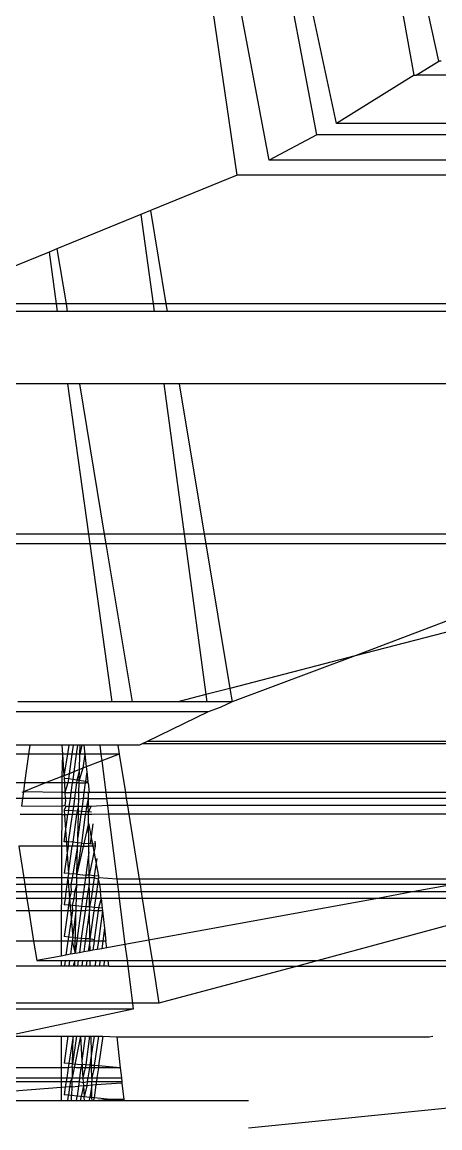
# Model space of a CAD drawing. Extents: x -24961 to 905641, y -154323 to 635957.
# Drawn here: x 437998.39 to 438006.66, y -143408.43 to -143386.54 of the extents above; entities that cross this region are included whole.
import ezdxf

# ---------------------------------------------------------------- set-up
doc = ezdxf.new("R2010")
doc.units = 0
doc.header["$LTSCALE"] = 1000
doc.header["$MEASUREMENT"] = 0

msp = doc.modelspace()

# ---------------------------------------------------------------- linework, layer by layer
for p, q in [((438006.15, -143387.592), (438003.27, -143371.701)), ((438006.634, -143387.321), (438003.27, -143371.701)), ((438004.22, -143388.776), (438001.249, -143372.932)), ((438004.612, -143388.552), (438001.249, -143372.932)), ((438003.278, -143389.275), (438000.307, -143373.432)), ((438002.642, -143389.574), (438000.307, -143373.432)), ((438006.189, -143387.592), (438006.634, -143387.321)), ((438006.679, -143387.321), (438006.634, -143387.321)), ((438006.15, -143387.592), (438004.612, -143388.552)), ((438006.15, -143387.592), (438006.189, -143387.592)), ((438029.848, -143387.592), (438006.189, -143387.592)), ((438030.028, -143388.552), (438004.612, -143388.552)), ((438004.22, -143388.776), (438003.278, -143389.275)), ((438007.241, -143388.776), (438004.22, -143388.776)), ((438007.317, -143389.275), (438003.278, -143389.275)), ((438002.642, -143389.574), (438000.928, -143390.275)), ((438007.363, -143389.574), (438002.642, -143389.574)), ((438000.742, -143390.351), (437999.078, -143391.032)), ((438000.928, -143390.275), (438000.742, -143390.351)), ((438000.742, -143390.351), (438000.98, -143392.12)), ((438000.928, -143390.275), (438001.235, -143392.12)), ((437999.078, -143391.032), (437998.922, -143391.096)), ((437999.078, -143391.032), (437999.258, -143392.12)), ((437998.922, -143391.096), (437997.057, -143391.859)), ((437998.922, -143391.096), (437999.064, -143392.12)), ((437999.064, -143392.12), (437997.097, -143392.12)), ((437999.064, -143392.12), (437999.086, -143392.273)), ((437999.258, -143392.12), (437999.064, -143392.12)), ((437999.258, -143392.12), (437999.284, -143392.273)), ((438000.98, -143392.12), (437999.258, -143392.12)), ((438000.98, -143392.12), (438001.001, -143392.273)), ((438001.235, -143392.12), (438000.98, -143392.12)), ((438001.235, -143392.12), (438001.26, -143392.273)), ((438007.754, -143392.12), (438001.235, -143392.12)), ((437999.086, -143392.273), (437997.12, -143392.273)), ((437999.284, -143392.273), (437999.086, -143392.273)), ((438001.001, -143392.273), (437999.284, -143392.273)), ((438001.26, -143392.273), (438001.001, -143392.273)), ((438007.778, -143392.273), (438001.26, -143392.273)), ((437999.286, -143393.707), (437997.34, -143393.707)), ((437999.286, -143393.707), (437999.701, -143396.683)), ((437999.522, -143393.707), (437999.286, -143393.707)), ((437999.522, -143393.707), (438000.016, -143396.683)), ((438001.194, -143393.707), (437999.522, -143393.707)), ((438001.194, -143393.707), (438001.595, -143396.683)), ((438001.498, -143393.707), (438001.194, -143393.707)), ((438001.498, -143393.707), (438001.993, -143396.683)), ((438007.998, -143393.707), (438001.498, -143393.707)), ((437999.701, -143396.683), (437997.797, -143396.683)), ((437999.701, -143396.683), (437999.727, -143396.872)), ((438000.016, -143396.683), (437999.701, -143396.683)), ((438000.016, -143396.683), (438000.048, -143396.872)), ((438001.595, -143396.683), (438000.016, -143396.683)), ((438001.595, -143396.683), (438001.62, -143396.872)), ((438001.993, -143396.683), (438001.595, -143396.683)), ((438001.993, -143396.683), (438002.024, -143396.872)), ((438008.454, -143396.683), (438001.993, -143396.683)), ((437999.727, -143396.872), (437997.826, -143396.872)), ((437999.727, -143396.872), (438000.163, -143399.998)), ((438000.048, -143396.872), (437999.727, -143396.872)), ((438000.048, -143396.872), (438000.567, -143399.998)), ((438001.62, -143396.872), (438000.048, -143396.872)), ((438001.62, -143396.872), (438002.022, -143399.856)), ((438002.024, -143396.872), (438001.62, -143396.872)), ((438002.024, -143396.872), (438002.499, -143399.733)), ((438008.483, -143396.872), (438002.024, -143396.872)), ((438008.611, -143397.707), (438004.981, -143399.09)), ((438008.677, -143398.133), (438004.981, -143399.09)), ((438004.981, -143399.09), (438002.499, -143399.733)), ((438004.981, -143399.09), (438002.543, -143399.998)), ((438002.499, -143399.733), (438002.022, -143399.856)), ((438002.499, -143399.733), (438002.543, -143399.998)), ((438000.163, -143399.998), (437998.306, -143399.998)), ((438000.567, -143399.998), (438000.163, -143399.998)), ((438001.474, -143399.998), (438000.567, -143399.998)), ((438002.022, -143399.856), (438001.474, -143399.998)), ((438002.042, -143399.998), (438001.474, -143399.998)), ((438002.022, -143399.856), (438002.042, -143399.998)), ((438002.543, -143399.998), (438002.042, -143399.998)), ((438002.543, -143399.998), (438002.308, -143400.109)), ((438002.069, -143400.2), (437977.716, -143400.2)), ((438002.069, -143400.2), (438000.864, -143400.787)), ((438002.308, -143400.109), (438002.069, -143400.2)), ((437998.541, -143400.859), (437998.132, -143400.859)), ((437998.541, -143400.859), (437998.517, -143401.039)), ((437999.178, -143400.859), (437998.541, -143400.859)), ((437999.178, -143400.859), (437999.19, -143401.039)), ((437999.312, -143400.859), (437999.178, -143400.859)), ((437999.312, -143400.859), (437999.287, -143401.039)), ((437999.398, -143400.859), (437999.312, -143400.859)), ((437999.398, -143400.859), (437999.373, -143401.039)), ((437999.484, -143400.859), (437999.398, -143400.859)), ((437999.484, -143400.859), (437999.459, -143401.039)), ((437999.535, -143400.859), (437999.484, -143400.859)), ((437999.53, -143401.039), (437999.535, -143400.859)), ((437999.57, -143400.859), (437999.53, -143401.039)), ((437999.57, -143400.859), (437999.535, -143400.859)), ((437999.611, -143400.859), (437999.57, -143400.859)), ((437999.611, -143400.859), (437999.632, -143401.039)), ((437999.927, -143400.859), (437999.611, -143400.859)), ((437999.927, -143400.859), (437999.949, -143401.033)), ((438000.283, -143400.859), (437999.927, -143400.859)), ((438000.283, -143400.859), (438000.307, -143401.033)), ((438000.71, -143400.859), (438000.283, -143400.859)), ((438000.764, -143400.834), (438000.71, -143400.859)), ((438000.864, -143400.787), (438000.764, -143400.834)), ((438008.412, -143400.834), (438000.764, -143400.834)), ((438008.406, -143400.787), (438000.864, -143400.787)), ((437998.517, -143401.039), (437998.04, -143401.038)), ((437998.517, -143401.039), (437998.439, -143401.606)), ((437999.19, -143401.039), (437998.517, -143401.039)), ((437999.19, -143401.039), (437999.176, -143401.479)), ((437999.19, -143401.039), (437999.216, -143401.463)), ((437999.287, -143401.039), (437999.19, -143401.039)), ((437999.287, -143401.039), (437999.216, -143401.463)), ((437999.373, -143401.039), (437999.287, -143401.039)), ((437999.373, -143401.039), (437999.32, -143401.422)), ((437999.459, -143401.039), (437999.373, -143401.039)), ((437999.459, -143401.039), (437999.411, -143401.386)), ((437999.53, -143401.039), (437999.459, -143401.039)), ((437999.523, -143401.342), (437999.53, -143401.039)), ((437999.632, -143401.039), (437999.53, -143401.039)), ((437999.632, -143401.039), (437999.594, -143401.315)), ((437999.949, -143401.033), (437999.632, -143401.039)), ((437999.632, -143401.039), (437999.66, -143401.288)), ((437999.949, -143401.033), (437999.966, -143401.168)), ((438000.307, -143401.033), (437999.949, -143401.033)), ((438000.307, -143401.033), (437999.966, -143401.168)), ((438000.307, -143401.033), (438000.432, -143401.792)), ((437999.523, -143401.342), (437999.411, -143401.386)), ((437999.523, -143401.342), (437999.475, -143401.548)), ((437999.594, -143401.315), (437999.518, -143401.553)), ((437999.518, -143401.553), (437999.523, -143401.342)), ((437999.594, -143401.315), (437999.523, -143401.342)), ((437999.66, -143401.288), (437999.594, -143401.315)), ((437999.966, -143401.168), (437999.66, -143401.288)), ((437999.66, -143401.288), (437999.67, -143401.383)), ((437999.966, -143401.168), (438000.045, -143401.792)), ((437999.176, -143401.479), (437998.855, -143401.606)), ((437999.176, -143401.479), (437999.175, -143401.606)), ((437999.216, -143401.463), (437999.176, -143401.479)), ((437999.32, -143401.422), (437999.216, -143401.463)), ((437999.216, -143401.463), (437999.221, -143401.515)), ((437999.306, -143401.526), (437999.221, -143401.515)), ((437999.221, -143401.515), (437999.225, -143401.606)), ((437999.306, -143401.526), (437999.295, -143401.606)), ((437999.32, -143401.422), (437999.306, -143401.526)), ((437999.391, -143401.537), (437999.306, -143401.526)), ((437999.411, -143401.386), (437999.32, -143401.422)), ((437999.391, -143401.537), (437999.381, -143401.606)), ((437999.411, -143401.386), (437999.391, -143401.537)), ((437999.475, -143401.548), (437999.391, -143401.537)), ((437999.475, -143401.548), (437999.467, -143401.606)), ((437999.518, -143401.553), (437999.475, -143401.548)), ((437999.517, -143401.606), (437999.518, -143401.553)), ((437999.518, -143401.553), (437999.645, -143401.57)), ((437999.645, -143401.57), (437999.64, -143401.606)), ((437999.67, -143401.383), (437999.645, -143401.57)), ((437999.692, -143401.576), (437999.645, -143401.57)), ((437999.67, -143401.383), (437999.692, -143401.576)), ((437999.696, -143401.606), (437999.692, -143401.576)), ((437998.439, -143401.606), (437998.128, -143401.606)), ((437998.415, -143401.779), (437998.383, -143401.792)), ((437998.415, -143401.779), (437998.396, -143401.914)), ((437998.439, -143401.606), (437998.415, -143401.779)), ((437998.855, -143401.606), (437998.415, -143401.779)), ((437999.175, -143401.792), (437998.415, -143401.779)), ((437998.855, -143401.606), (437998.439, -143401.606)), ((437999.175, -143401.606), (437998.855, -143401.606)), ((437999.175, -143401.792), (437999.174, -143401.914)), ((437999.175, -143401.606), (437999.175, -143401.792)), ((437999.225, -143401.606), (437999.175, -143401.606)), ((437999.237, -143401.792), (437999.175, -143401.792)), ((437999.225, -143401.606), (437999.237, -143401.792)), ((437999.295, -143401.606), (437999.225, -143401.606)), ((437999.295, -143401.606), (437999.237, -143401.792)), ((437999.237, -143401.792), (437999.244, -143401.914)), ((437999.237, -143401.792), (437999.356, -143401.792)), ((437999.381, -143401.606), (437999.295, -143401.606)), ((437999.356, -143401.792), (437999.339, -143401.914)), ((437999.381, -143401.606), (437999.356, -143401.792)), ((437999.442, -143401.792), (437999.356, -143401.792)), ((437999.467, -143401.606), (437999.381, -143401.606)), ((437999.442, -143401.792), (437999.425, -143401.914)), ((437999.467, -143401.606), (437999.442, -143401.792)), ((437999.512, -143401.792), (437999.442, -143401.792)), ((437999.517, -143401.606), (437999.467, -143401.606)), ((437999.509, -143401.929), (437999.512, -143401.792)), ((437999.512, -143401.792), (437999.517, -143401.606)), ((437999.614, -143401.792), (437999.512, -143401.792)), ((437999.517, -143401.606), (437999.64, -143401.606)), ((437999.614, -143401.792), (437999.597, -143401.914)), ((437999.64, -143401.606), (437999.614, -143401.792)), ((437999.717, -143401.792), (437999.614, -143401.792)), ((437999.696, -143401.606), (437999.64, -143401.606)), ((437999.695, -143401.828), (437999.717, -143401.792)), ((437999.696, -143401.606), (437999.717, -143401.792)), ((438000.045, -143401.792), (437999.717, -143401.792)), ((438000.045, -143401.792), (438000.06, -143401.914)), ((438000.432, -143401.792), (438000.045, -143401.792)), ((438000.432, -143401.792), (438000.451, -143401.914)), ((438008.531, -143401.792), (438000.432, -143401.792)), ((437998.396, -143401.914), (437998.177, -143401.914)), ((437998.396, -143401.914), (437998.375, -143402.068)), ((437999.174, -143401.914), (437998.396, -143401.914)), ((437999.174, -143401.914), (437999.173, -143402.07)), ((437999.244, -143401.914), (437999.174, -143401.914)), ((437999.247, -143401.955), (437999.234, -143402.053)), ((437999.244, -143401.914), (437999.247, -143401.955)), ((437999.339, -143401.914), (437999.244, -143401.914)), ((437999.339, -143401.914), (437999.317, -143402.07)), ((437999.425, -143401.914), (437999.339, -143401.914)), ((437999.425, -143401.914), (437999.404, -143402.07)), ((437999.509, -143401.929), (437999.425, -143401.914)), ((437999.506, -143402.071), (437999.509, -143401.929)), ((437999.597, -143401.914), (437999.509, -143401.929)), ((437999.597, -143401.914), (437999.576, -143402.071)), ((437999.696, -143401.914), (437999.597, -143401.914)), ((437999.696, -143401.914), (437999.662, -143402.071)), ((437999.695, -143401.828), (437999.696, -143401.914)), ((437999.696, -143401.914), (437999.699, -143402.071)), ((437999.696, -143401.914), (438000.06, -143401.914)), ((438000.06, -143401.914), (438000.078, -143402.053)), ((438000.451, -143401.914), (438000.06, -143401.914)), ((438000.451, -143401.914), (438000.473, -143402.053)), ((438008.546, -143401.914), (438000.451, -143401.914)), ((437999.173, -143402.232), (437998.353, -143402.232)), ((437999.173, -143402.07), (437998.375, -143402.068)), ((437999.173, -143402.232), (437999.17, -143402.859)), ((437999.234, -143402.053), (437999.173, -143402.07)), ((437999.173, -143402.07), (437999.173, -143402.232)), ((437999.173, -143402.232), (437999.295, -143402.232)), ((437999.254, -143402.07), (437999.221, -143402.141)), ((437999.221, -143402.141), (437999.307, -143403.401)), ((437999.221, -143402.141), (437999.307, -143402.148)), ((437999.221, -143402.768), (437999.295, -143402.232)), ((437999.234, -143402.053), (437999.254, -143402.07)), ((437999.317, -143402.07), (437999.254, -143402.07)), ((437999.307, -143402.148), (437999.295, -143402.232)), ((437999.381, -143402.232), (437999.295, -143402.232)), ((437999.381, -143402.232), (437999.298, -143402.774)), ((437999.317, -143402.07), (437999.307, -143402.148)), ((437999.392, -143402.155), (437999.307, -143402.148)), ((437999.404, -143402.07), (437999.317, -143402.07)), ((437999.392, -143402.155), (437999.381, -143402.232)), ((437999.467, -143402.232), (437999.381, -143402.232)), ((437999.404, -143402.07), (437999.392, -143402.155)), ((437999.477, -143402.162), (437999.392, -143402.155)), ((437999.467, -143402.232), (437999.392, -143402.781)), ((437999.506, -143402.071), (437999.404, -143402.07)), ((437999.477, -143402.162), (437999.467, -143402.232)), ((437999.502, -143402.232), (437999.467, -143402.232)), ((437999.506, -143402.071), (437999.477, -143402.162)), ((437999.504, -143402.164), (437999.477, -143402.162)), ((437999.491, -143402.686), (437999.502, -143402.232)), ((437999.554, -143402.232), (437999.491, -143402.686)), ((437999.502, -143402.232), (437999.504, -143402.164)), ((437999.554, -143402.232), (437999.502, -143402.232)), ((437999.504, -143402.164), (437999.506, -143402.071)), ((437999.562, -143402.169), (437999.504, -143402.164)), ((437999.576, -143402.071), (437999.506, -143402.071)), ((437999.562, -143402.169), (437999.554, -143402.232)), ((437999.64, -143402.232), (437999.554, -143402.232)), ((437999.576, -143402.071), (437999.562, -143402.169)), ((437999.648, -143402.176), (437999.562, -143402.169)), ((437999.64, -143402.232), (437999.562, -143402.795)), ((437999.662, -143402.071), (437999.576, -143402.071)), ((437999.648, -143402.176), (437999.64, -143402.232)), ((437999.701, -143402.232), (437999.64, -143402.232)), ((437999.662, -143402.071), (437999.648, -143402.176)), ((437999.7, -143402.18), (437999.648, -143402.176)), ((437999.699, -143402.071), (437999.662, -143402.071)), ((437999.7, -143402.18), (437999.699, -143402.071)), ((437999.748, -143402.071), (437999.699, -143402.071)), ((437999.748, -143402.071), (437999.7, -143402.18)), ((437999.701, -143402.232), (437999.7, -143402.18)), ((437999.761, -143402.185), (437999.7, -143402.18)), ((437999.727, -143402.225), (437999.701, -143402.232)), ((437999.703, -143402.401), (437999.701, -143402.232)), ((437999.766, -143402.232), (437999.701, -143402.232)), ((437999.766, -143402.232), (437999.727, -143402.225)), ((438000.078, -143402.053), (437999.748, -143402.071)), ((438000.1, -143402.225), (437999.766, -143402.232)), ((438000.078, -143402.053), (438000.1, -143402.225)), ((438000.473, -143402.053), (438000.078, -143402.053)), ((438000.1, -143402.225), (438000.262, -143403.508)), ((438000.501, -143402.225), (438000.1, -143402.225)), ((438000.473, -143402.053), (438000.501, -143402.225)), ((438008.564, -143402.053), (438000.473, -143402.053)), ((438000.501, -143402.225), (438000.706, -143403.508)), ((438008.585, -143402.225), (438000.501, -143402.225)), ((437999.703, -143402.401), (437999.474, -143403.414)), ((437999.708, -143402.807), (437999.703, -143402.401)), ((437999.703, -143402.401), (437999.903, -143403.448)), ((437999.787, -143402.415), (437999.733, -143402.809)), ((437998.324, -143402.859), (437998.422, -143403.485)), ((437999.17, -143402.859), (437998.324, -143402.859)), ((437999.17, -143402.859), (437999.167, -143403.485)), ((437999.304, -143402.859), (437999.17, -143402.859)), ((437999.298, -143402.774), (437999.221, -143402.768)), ((437999.304, -143402.859), (437999.221, -143403.394)), ((437999.392, -143402.781), (437999.298, -143402.774)), ((437999.298, -143402.774), (437999.304, -143402.859)), ((437999.381, -143402.859), (437999.304, -143402.859)), ((437999.307, -143403.401), (437999.381, -143402.859)), ((437999.392, -143402.781), (437999.381, -143402.859)), ((437999.487, -143402.859), (437999.381, -143402.859)), ((437999.489, -143402.789), (437999.392, -143402.781)), ((437999.487, -143402.859), (437999.392, -143403.407)), ((437999.474, -143403.414), (437999.487, -143402.859)), ((437999.554, -143402.859), (437999.474, -143403.414)), ((437999.487, -143402.859), (437999.489, -143402.789)), ((437999.554, -143402.859), (437999.487, -143402.859)), ((437999.489, -143402.789), (437999.491, -143402.686)), ((437999.562, -143402.795), (437999.489, -143402.789)), ((437999.562, -143402.795), (437999.554, -143402.859)), ((437999.554, -143402.859), (437999.709, -143402.859)), ((437999.562, -143402.795), (437999.708, -143402.807)), ((437999.709, -143402.859), (437999.708, -143402.807)), ((437999.733, -143402.809), (437999.708, -143402.807)), ((437999.71, -143402.978), (437999.709, -143402.859)), ((437999.837, -143402.859), (437999.709, -143402.859)), ((437999.837, -143402.859), (437999.716, -143403.433)), ((437999.832, -143402.817), (437999.733, -143402.809)), ((437999.826, -143402.759), (437999.832, -143402.817)), ((437999.832, -143402.817), (437999.837, -143402.859)), ((437999.71, -143402.978), (437999.649, -143403.428)), ((437999.716, -143403.433), (437999.71, -143402.978)), ((437999.865, -143403.103), (437999.818, -143403.441)), ((437998.422, -143403.485), (437998.18, -143403.485)), ((437998.422, -143403.485), (437998.443, -143403.618)), ((437999.167, -143403.485), (437998.422, -143403.485)), ((437999.167, -143403.485), (437999.167, -143403.618)), ((437999.295, -143403.485), (437999.167, -143403.485)), ((437999.307, -143403.401), (437999.221, -143403.394)), ((437999.295, -143403.485), (437999.277, -143403.618)), ((437999.307, -143403.401), (437999.295, -143403.485)), ((437999.295, -143403.485), (437999.325, -143403.89)), ((437999.295, -143403.485), (437999.381, -143403.485)), ((437999.307, -143403.401), (437999.392, -143403.407)), ((437999.381, -143403.485), (437999.351, -143403.618)), ((437999.392, -143403.407), (437999.381, -143403.485)), ((437999.472, -143403.485), (437999.381, -143403.485)), ((437999.474, -143403.414), (437999.392, -143403.407)), ((437999.469, -143403.618), (437999.472, -143403.485)), ((437999.472, -143403.485), (437999.474, -143403.414)), ((437999.472, -143403.485), (437999.641, -143403.485)), ((437999.474, -143403.414), (437999.649, -143403.428)), ((437999.641, -143403.485), (437999.623, -143403.618)), ((437999.649, -143403.428), (437999.641, -143403.485)), ((437999.716, -143403.485), (437999.641, -143403.485)), ((437999.716, -143403.433), (437999.649, -143403.428)), ((437999.716, -143403.485), (437999.716, -143403.433)), ((437999.818, -143403.441), (437999.716, -143403.433)), ((437999.812, -143403.485), (437999.716, -143403.485)), ((437999.716, -143403.485), (437999.718, -143403.618)), ((437999.812, -143403.485), (437999.794, -143403.618)), ((437999.818, -143403.441), (437999.812, -143403.485)), ((437999.895, -143403.508), (437999.812, -143403.485)), ((437999.903, -143403.448), (437999.818, -143403.441)), ((437999.895, -143403.508), (437999.88, -143403.618)), ((437999.903, -143403.448), (437999.895, -143403.508)), ((437999.908, -143403.485), (437999.895, -143403.508)), ((437999.895, -143403.508), (437999.923, -143403.618)), ((438000.262, -143403.508), (437999.908, -143403.485)), ((438000.262, -143403.508), (438000.275, -143403.618)), ((438000.706, -143403.508), (438000.262, -143403.508)), ((438000.706, -143403.508), (438000.723, -143403.618)), ((438007.518, -143403.508), (438000.706, -143403.508)), ((437998.466, -143403.763), (437998.142, -143403.763)), ((437998.443, -143403.618), (437998.162, -143403.618)), ((437998.443, -143403.618), (437998.466, -143403.763)), ((437999.167, -143403.618), (437998.443, -143403.618)), ((437998.466, -143403.763), (437998.486, -143403.89)), ((437999.166, -143403.763), (437998.466, -143403.763)), ((437999.167, -143403.618), (437999.166, -143403.763)), ((437999.166, -143403.763), (437999.166, -143403.89)), ((437999.257, -143403.763), (437999.166, -143403.763)), ((437999.277, -143403.618), (437999.167, -143403.618)), ((437999.257, -143403.763), (437999.239, -143403.89)), ((437999.277, -143403.618), (437999.257, -143403.763)), ((437999.36, -143403.763), (437999.257, -143403.763)), ((437999.351, -143403.618), (437999.277, -143403.618)), ((437999.36, -143403.763), (437999.325, -143403.89)), ((437999.469, -143403.618), (437999.351, -143403.618)), ((437999.351, -143403.618), (437999.36, -143403.763)), ((437999.429, -143403.763), (437999.36, -143403.763)), ((437999.429, -143403.763), (437999.412, -143403.89)), ((437999.469, -143403.618), (437999.429, -143403.763)), ((437999.466, -143403.763), (437999.429, -143403.763)), ((437999.463, -143403.89), (437999.466, -143403.763)), ((437999.466, -143403.763), (437999.469, -143403.618)), ((437999.466, -143403.763), (437999.603, -143403.763)), ((437999.469, -143403.618), (437999.623, -143403.618)), ((437999.603, -143403.763), (437999.586, -143403.89)), ((437999.623, -143403.618), (437999.603, -143403.763)), ((437999.688, -143403.763), (437999.603, -143403.763)), ((437999.718, -143403.618), (437999.623, -143403.618)), ((437999.688, -143403.763), (437999.67, -143403.89)), ((437999.718, -143403.618), (437999.688, -143403.763)), ((437999.72, -143403.763), (437999.688, -143403.763)), ((437999.72, -143403.763), (437999.718, -143403.618)), ((437999.794, -143403.618), (437999.718, -143403.618)), ((437999.722, -143403.89), (437999.72, -143403.763)), ((437999.774, -143403.763), (437999.72, -143403.763)), ((437999.774, -143403.763), (437999.756, -143403.89)), ((437999.794, -143403.618), (437999.774, -143403.763)), ((437999.86, -143403.763), (437999.774, -143403.763)), ((437999.88, -143403.618), (437999.794, -143403.618)), ((437999.86, -143403.763), (437999.843, -143403.89)), ((437999.88, -143403.618), (437999.86, -143403.763)), ((437999.939, -143403.763), (437999.86, -143403.763)), ((437999.923, -143403.618), (437999.88, -143403.618)), ((437999.923, -143403.618), (437999.939, -143403.763)), ((438000.275, -143403.618), (437999.923, -143403.618)), ((438000.294, -143403.763), (437999.939, -143403.763)), ((437999.953, -143403.89), (437999.939, -143403.763)), ((438000.275, -143403.618), (438000.294, -143403.763)), ((438000.723, -143403.618), (438000.275, -143403.618)), ((438000.294, -143403.763), (438000.31, -143403.89)), ((438000.747, -143403.763), (438000.294, -143403.763)), ((438000.723, -143403.618), (438000.747, -143403.763)), ((438006.917, -143403.618), (438000.723, -143403.618)), ((438000.747, -143403.763), (438000.767, -143403.89)), ((438006.117, -143403.763), (438000.747, -143403.763)), ((438006.117, -143403.763), (438005.422, -143403.89)), ((438006.917, -143403.618), (438006.117, -143403.763)), ((438008.778, -143403.763), (438006.117, -143403.763)), ((437998.486, -143403.89), (437998.124, -143403.89)), ((437998.486, -143403.89), (437998.524, -143404.134)), ((437999.166, -143403.89), (437998.486, -143403.89)), ((437999.166, -143403.89), (437999.165, -143404.135)), ((437999.239, -143403.89), (437999.166, -143403.89)), ((437999.239, -143403.89), (437999.221, -143404.021)), ((437999.325, -143403.89), (437999.239, -143403.89)), ((437999.325, -143403.89), (437999.307, -143404.027)), ((437999.325, -143403.89), (437999.391, -143404.666)), ((437999.325, -143403.89), (437999.412, -143403.89)), ((437999.412, -143403.89), (437999.377, -143404.033)), ((437999.463, -143403.89), (437999.412, -143403.89)), ((437999.459, -143404.04), (437999.463, -143403.89)), ((437999.463, -143403.89), (437999.586, -143403.89)), ((437999.586, -143403.89), (437999.564, -143404.048)), ((437999.67, -143403.89), (437999.586, -143403.89)), ((437999.67, -143403.89), (437999.648, -143404.055)), ((437999.722, -143403.89), (437999.67, -143403.89)), ((437999.724, -143404.061), (437999.722, -143403.89)), ((437999.756, -143403.89), (437999.722, -143403.89)), ((437999.756, -143403.89), (437999.724, -143404.061)), ((437999.843, -143403.89), (437999.756, -143403.89)), ((437999.843, -143403.89), (437999.818, -143404.068)), ((437999.953, -143403.89), (437999.843, -143403.89)), ((437999.953, -143403.89), (437999.903, -143404.075)), ((437999.953, -143403.89), (437999.975, -143404.081)), ((438000.31, -143403.89), (437999.953, -143403.89)), ((438000.31, -143403.89), (438000.425, -143404.802)), ((438000.767, -143403.89), (438000.31, -143403.89)), ((438000.767, -143403.89), (438000.898, -143404.715)), ((438005.422, -143403.89), (438000.767, -143403.89)), ((438005.422, -143403.89), (438000.898, -143404.715)), ((438008.793, -143403.89), (438004.251, -143405.12)), ((438008.793, -143403.89), (438005.422, -143403.89)), ((437998.524, -143404.134), (437998.091, -143404.134)), ((437998.524, -143404.134), (437998.618, -143404.738)), ((437999.165, -143404.135), (437998.524, -143404.134)), ((437999.165, -143404.135), (437999.162, -143404.738)), ((437999.292, -143404.135), (437999.165, -143404.135)), ((437999.307, -143404.027), (437999.221, -143404.021)), ((437999.292, -143404.135), (437999.221, -143404.647)), ((437999.307, -143404.027), (437999.292, -143404.135)), ((437999.384, -143404.135), (437999.292, -143404.135)), ((437999.384, -143404.135), (437999.306, -143404.656)), ((437999.377, -143404.033), (437999.307, -143404.027)), ((437999.459, -143404.04), (437999.377, -143404.033)), ((437999.377, -143404.033), (437999.384, -143404.135)), ((437999.457, -143404.135), (437999.384, -143404.135)), ((437999.391, -143404.666), (437999.455, -143404.2)), ((437999.444, -143404.671), (437999.455, -143404.2)), ((437999.455, -143404.2), (437999.457, -143404.135)), ((437999.457, -143404.135), (437999.459, -143404.04)), ((437999.552, -143404.135), (437999.457, -143404.135)), ((437999.564, -143404.048), (437999.459, -143404.04)), ((437999.552, -143404.135), (437999.478, -143404.675)), ((437999.564, -143404.048), (437999.552, -143404.135)), ((437999.636, -143404.135), (437999.552, -143404.135)), ((437999.636, -143404.135), (437999.561, -143404.684)), ((437999.648, -143404.055), (437999.564, -143404.048)), ((437999.648, -143404.055), (437999.636, -143404.135)), ((437999.725, -143404.121), (437999.636, -143404.135)), ((437999.725, -143404.121), (437999.646, -143404.694)), ((437999.724, -143404.061), (437999.648, -143404.055)), ((437999.724, -143404.061), (437999.725, -143404.121)), ((437999.818, -143404.068), (437999.724, -143404.061)), ((437999.732, -143404.694), (437999.725, -143404.121)), ((437999.809, -143404.136), (437999.725, -143404.121)), ((437999.809, -143404.136), (437999.732, -143404.694)), ((437999.818, -143404.068), (437999.809, -143404.136)), ((437999.895, -143404.136), (437999.809, -143404.136)), ((437999.895, -143404.136), (437999.816, -143404.712)), ((437999.903, -143404.075), (437999.818, -143404.068)), ((437999.903, -143404.075), (437999.895, -143404.136)), ((437999.981, -143404.136), (437999.895, -143404.136)), ((437999.981, -143404.136), (437999.898, -143404.738)), ((437999.975, -143404.081), (437999.903, -143404.075)), ((437999.975, -143404.081), (437999.981, -143404.136)), ((437999.981, -143404.136), (438000.02, -143404.48)), ((437999.306, -143404.656), (437999.221, -143404.647)), ((438000.02, -143404.48), (437999.984, -143404.738)), ((438000.02, -143404.48), (438000.049, -143404.738)), ((437998.618, -143404.738), (437998.008, -143404.738)), ((437998.618, -143404.738), (437998.678, -143405.12)), ((437999.162, -143404.738), (437998.618, -143404.738)), ((437999.162, -143404.738), (437999.161, -143405.032)), ((437999.295, -143404.738), (437999.162, -143404.738)), ((437999.295, -143404.738), (437999.257, -143405.015)), ((437999.306, -143404.656), (437999.295, -143404.738)), ((437999.381, -143404.738), (437999.295, -143404.738)), ((437999.391, -143404.666), (437999.306, -143404.656)), ((437999.381, -143404.738), (437999.345, -143404.998)), ((437999.391, -143404.666), (437999.381, -143404.738)), ((437999.381, -143404.738), (437999.437, -143404.982)), ((437999.442, -143404.738), (437999.381, -143404.738)), ((437999.391, -143404.666), (437999.444, -143404.671)), ((437999.47, -143404.738), (437999.437, -143404.982)), ((437999.437, -143404.982), (437999.442, -143404.738)), ((437999.442, -143404.738), (437999.444, -143404.671)), ((437999.47, -143404.738), (437999.442, -143404.738)), ((437999.478, -143404.675), (437999.444, -143404.671)), ((437999.478, -143404.675), (437999.47, -143404.738)), ((437999.554, -143404.738), (437999.47, -143404.738)), ((437999.561, -143404.684), (437999.478, -143404.675)), ((437999.554, -143404.738), (437999.522, -143404.966)), ((437999.561, -143404.684), (437999.554, -143404.738)), ((437999.64, -143404.738), (437999.554, -143404.738)), ((437999.646, -143404.694), (437999.561, -143404.684)), ((437999.64, -143404.738), (437999.611, -143404.95)), ((437999.646, -143404.694), (437999.64, -143404.738)), ((437999.732, -143404.738), (437999.64, -143404.738)), ((437999.732, -143404.694), (437999.646, -143404.694)), ((437999.732, -143404.738), (437999.699, -143404.934)), ((437999.732, -143404.694), (437999.732, -143404.738)), ((437999.816, -143404.712), (437999.732, -143404.694)), ((437999.735, -143404.927), (437999.732, -143404.738)), ((437999.812, -143404.738), (437999.732, -143404.738)), ((437999.812, -143404.738), (437999.787, -143404.918)), ((437999.816, -143404.712), (437999.812, -143404.738)), ((437999.898, -143404.738), (437999.812, -143404.738)), ((437999.898, -143404.738), (437999.876, -143404.902)), ((437999.984, -143404.738), (437999.898, -143404.738)), ((437999.984, -143404.738), (437999.964, -143404.886)), ((438000.049, -143404.738), (437999.984, -143404.738)), ((438000.064, -143404.867), (438000.049, -143404.738)), ((438000.425, -143404.802), (438000.064, -143404.867)), ((438000.898, -143404.715), (438000.425, -143404.802)), ((438000.425, -143404.802), (438000.465, -143405.12)), ((438000.898, -143404.715), (438000.963, -143405.12)), ((437999.161, -143405.032), (437998.678, -143405.12)), ((437999.257, -143405.015), (437999.161, -143405.032)), ((437999.345, -143404.998), (437999.257, -143405.015)), ((437999.437, -143404.982), (437999.345, -143404.998)), ((437999.522, -143404.966), (437999.437, -143404.982)), ((437999.611, -143404.95), (437999.522, -143404.966)), ((437999.699, -143404.934), (437999.611, -143404.95)), ((437999.735, -143404.927), (437999.699, -143404.934)), ((437999.787, -143404.918), (437999.735, -143404.927)), ((437999.876, -143404.902), (437999.787, -143404.918)), ((437999.964, -143404.886), (437999.876, -143404.902)), ((438000.064, -143404.867), (437999.964, -143404.886)), ((437999.161, -143405.23), (437997.979, -143405.23)), ((437998.678, -143405.12), (437999.161, -143405.12)), ((437999.161, -143405.12), (437999.161, -143405.23)), ((437999.161, -143405.12), (437999.242, -143405.12)), ((437999.227, -143405.23), (437999.161, -143405.23)), ((437999.242, -143405.12), (437999.227, -143405.23)), ((437999.314, -143405.23), (437999.227, -143405.23)), ((437999.242, -143405.12), (437999.329, -143405.12)), ((437999.329, -143405.12), (437999.314, -143405.23)), ((437999.4, -143405.23), (437999.314, -143405.23)), ((437999.329, -143405.12), (437999.433, -143405.12)), ((437999.433, -143405.12), (437999.4, -143405.23)), ((437999.431, -143405.23), (437999.4, -143405.23)), ((437999.431, -143405.23), (437999.433, -143405.12)), ((437999.486, -143405.23), (437999.431, -143405.23)), ((437999.433, -143405.12), (437999.501, -143405.12)), ((437999.501, -143405.12), (437999.486, -143405.23)), ((437999.572, -143405.23), (437999.486, -143405.23)), ((437999.501, -143405.12), (437999.587, -143405.12)), ((437999.587, -143405.12), (437999.572, -143405.23)), ((437999.658, -143405.23), (437999.572, -143405.23)), ((437999.587, -143405.12), (437999.673, -143405.12)), ((437999.673, -143405.12), (437999.658, -143405.23)), ((437999.739, -143405.23), (437999.658, -143405.23)), ((437999.673, -143405.12), (437999.737, -143405.12)), ((437999.739, -143405.23), (437999.737, -143405.12)), ((437999.737, -143405.12), (437999.846, -143405.12)), ((437999.831, -143405.23), (437999.739, -143405.23)), ((437999.846, -143405.12), (437999.831, -143405.23)), ((437999.917, -143405.23), (437999.831, -143405.23)), ((437999.846, -143405.12), (437999.932, -143405.12)), ((437999.932, -143405.12), (437999.917, -143405.23)), ((438000.003, -143405.23), (437999.917, -143405.23)), ((437999.932, -143405.12), (438000.018, -143405.12)), ((438000.018, -143405.12), (438000.003, -143405.23)), ((438000.105, -143405.23), (438000.003, -143405.23)), ((438000.018, -143405.12), (438000.092, -143405.12)), ((438000.092, -143405.12), (438000.465, -143405.12)), ((438000.105, -143405.23), (438000.092, -143405.12)), ((438000.105, -143405.23), (438000.479, -143405.23)), ((438000.465, -143405.12), (438000.963, -143405.12)), ((438000.465, -143405.12), (438000.479, -143405.23)), ((438000.479, -143405.23), (438000.981, -143405.23)), ((438000.479, -143405.23), (438000.571, -143405.963)), ((438000.963, -143405.12), (438000.981, -143405.23)), ((438000.963, -143405.12), (438004.251, -143405.12)), ((438000.981, -143405.23), (438001.098, -143405.963)), ((438000.981, -143405.23), (438003.841, -143405.23)), ((438003.841, -143405.23), (438001.098, -143405.963)), ((438004.251, -143405.12), (438003.841, -143405.23)), ((438003.841, -143405.23), (438015.344, -143405.23)), ((438004.251, -143405.12), (438015.332, -143405.12)), ((438000.571, -143405.963), (437996.006, -143405.963)), ((438000.587, -143406.086), (437996.021, -143406.086)), ((438000.587, -143406.086), (437998.082, -143406.619)), ((438000.571, -143405.963), (438000.587, -143406.086)), ((438001.098, -143405.963), (438000.571, -143405.963)), ((437998.082, -143406.619), (437999.161, -143406.619)), ((437999.161, -143406.619), (437999.161, -143407.242)), ((437999.161, -143406.619), (437999.295, -143406.619)), ((437999.295, -143406.619), (437999.221, -143407.153)), ((437999.295, -143406.619), (437999.398, -143406.619)), ((437999.398, -143406.619), (437999.315, -143407.16)), ((437999.542, -143406.619), (437999.378, -143407.444)), ((437999.385, -143407.166), (437999.398, -143406.619)), ((437999.467, -143406.619), (437999.385, -143407.166)), ((437999.398, -143406.619), (437999.467, -143406.619)), ((437999.467, -143406.619), (437999.542, -143406.619)), ((437999.542, -143406.619), (437999.573, -143407.105)), ((437999.542, -143406.619), (437999.639, -143406.619)), ((437999.639, -143406.619), (437999.573, -143407.105)), ((437999.639, -143406.619), (437999.726, -143406.619)), ((437999.726, -143406.619), (437999.648, -143407.187)), ((437999.726, -143406.619), (437999.756, -143406.619)), ((437999.761, -143406.964), (437999.756, -143406.619)), ((437999.756, -143406.619), (437999.812, -143406.619)), ((437999.812, -143406.619), (437999.761, -143406.964)), ((437999.812, -143406.619), (437999.898, -143406.619)), ((437999.898, -143406.619), (437999.818, -143407.2)), ((437999.898, -143406.619), (437999.984, -143406.619)), ((437999.984, -143406.619), (437999.903, -143407.207)), ((437999.984, -143406.619), (438000.262, -143406.628)), ((438000.262, -143406.628), (438000.332, -143407.242)), ((438000.262, -143406.628), (438006.443, -143406.628)), ((438006.443, -143406.628), (438006.52, -143406.619)), ((437999.761, -143406.964), (437999.727, -143407.193)), ((437999.764, -143407.196), (437999.761, -143406.964)), ((437999.161, -143407.242), (437997.663, -143407.242)), ((437999.161, -143407.242), (437999.161, -143407.444)), ((437999.303, -143407.242), (437999.161, -143407.242)), ((437999.315, -143407.16), (437999.221, -143407.153)), ((437999.303, -143407.242), (437999.272, -143407.444)), ((437999.315, -143407.16), (437999.303, -143407.242)), ((437999.383, -143407.229), (437999.303, -143407.242)), ((437999.385, -143407.166), (437999.315, -143407.16)), ((437999.383, -143407.229), (437999.378, -143407.444)), ((437999.383, -143407.229), (437999.385, -143407.166)), ((437999.457, -143407.242), (437999.383, -143407.229)), ((437999.385, -143407.166), (437999.577, -143407.181)), ((437999.554, -143407.242), (437999.457, -143407.242)), ((437999.554, -143407.242), (437999.526, -143407.444)), ((437999.577, -143407.181), (437999.554, -143407.242)), ((437999.581, -143407.242), (437999.554, -143407.242)), ((437999.573, -143407.105), (437999.577, -143407.181)), ((437999.577, -143407.181), (437999.581, -143407.242)), ((437999.648, -143407.187), (437999.577, -143407.181)), ((437999.581, -143407.242), (437999.594, -143407.444)), ((437999.64, -143407.242), (437999.581, -143407.242)), ((437999.64, -143407.242), (437999.594, -143407.444)), ((437999.648, -143407.187), (437999.64, -143407.242)), ((437999.72, -143407.242), (437999.64, -143407.242)), ((437999.727, -143407.193), (437999.648, -143407.187)), ((437999.72, -143407.242), (437999.69, -143407.444)), ((437999.727, -143407.193), (437999.72, -143407.242)), ((437999.764, -143407.242), (437999.72, -143407.242)), ((437999.764, -143407.196), (437999.727, -143407.193)), ((437999.764, -143407.242), (437999.764, -143407.196)), ((437999.818, -143407.2), (437999.764, -143407.196)), ((437999.767, -143407.444), (437999.764, -143407.242)), ((437999.812, -143407.242), (437999.764, -143407.242)), ((437999.812, -143407.242), (437999.767, -143407.444)), ((437999.818, -143407.2), (437999.812, -143407.242)), ((437999.899, -143407.242), (437999.812, -143407.242)), ((437999.903, -143407.207), (437999.818, -143407.2)), ((437999.899, -143407.242), (437999.871, -143407.444)), ((437999.903, -143407.207), (437999.899, -143407.242)), ((438000.332, -143407.242), (437999.899, -143407.242)), ((438000.332, -143407.242), (437999.903, -143407.207)), ((438000.332, -143407.242), (438000.354, -143407.444)), ((437997.636, -143407.444), (437999.161, -143407.444)), ((437999.161, -143407.444), (437999.161, -143407.517)), ((437999.161, -143407.444), (437999.272, -143407.444)), ((437999.272, -143407.444), (437999.261, -143407.517)), ((437999.272, -143407.444), (437999.378, -143407.444)), ((437999.378, -143407.444), (437999.344, -143407.517)), ((437999.376, -143407.517), (437999.378, -143407.444)), ((437999.378, -143407.444), (437999.526, -143407.444)), ((437999.526, -143407.444), (437999.516, -143407.517)), ((437999.526, -143407.444), (437999.594, -143407.444)), ((437999.594, -143407.444), (437999.6, -143407.534)), ((437999.594, -143407.444), (437999.69, -143407.444)), ((437999.69, -143407.444), (437999.679, -143407.517)), ((437999.69, -143407.444), (437999.767, -143407.444)), ((437999.767, -143407.444), (437999.768, -143407.517)), ((437999.767, -143407.444), (437999.871, -143407.444)), ((437999.871, -143407.444), (437999.861, -143407.517)), ((437999.871, -143407.444), (438000.354, -143407.444)), ((438000.354, -143407.444), (438000.363, -143407.517)), ((437999.161, -143407.636), (437997.593, -143407.755)), ((437997.625, -143407.517), (437999.161, -143407.517)), ((437999.161, -143407.517), (437999.161, -143407.636)), ((437999.161, -143407.517), (437999.261, -143407.517)), ((437999.244, -143407.63), (437999.161, -143407.636)), ((437999.161, -143407.636), (437999.161, -143407.896)), ((437999.244, -143407.63), (437999.221, -143407.779)), ((437999.261, -143407.517), (437999.244, -143407.63)), ((437999.329, -143407.623), (437999.244, -143407.63)), ((437999.261, -143407.517), (437999.344, -143407.517)), ((437999.329, -143407.623), (437999.306, -143407.787)), ((437999.344, -143407.517), (437999.329, -143407.623)), ((437999.374, -143407.62), (437999.329, -143407.623)), ((437999.344, -143407.517), (437999.376, -143407.517)), ((437999.374, -143407.62), (437999.37, -143407.794)), ((437999.376, -143407.517), (437999.374, -143407.62)), ((437999.374, -143407.62), (437999.503, -143407.61)), ((437999.376, -143407.517), (437999.516, -143407.517)), ((437999.503, -143407.61), (437999.476, -143407.804)), ((437999.516, -143407.517), (437999.503, -143407.61)), ((437999.604, -143407.603), (437999.503, -143407.61)), ((437999.516, -143407.517), (437999.6, -143407.534)), ((437999.604, -143407.603), (437999.561, -143407.813)), ((437999.6, -143407.534), (437999.679, -143407.517)), ((437999.6, -143407.534), (437999.604, -143407.603)), ((437999.667, -143407.598), (437999.604, -143407.603)), ((437999.604, -143407.603), (437999.618, -143407.818)), ((437999.667, -143407.598), (437999.618, -143407.818)), ((437999.679, -143407.517), (437999.667, -143407.598)), ((437999.769, -143407.59), (437999.667, -143407.598)), ((437999.679, -143407.517), (437999.768, -143407.517)), ((437999.769, -143407.59), (437999.731, -143407.83)), ((437999.768, -143407.517), (437999.861, -143407.517)), ((437999.769, -143407.59), (437999.768, -143407.517)), ((437999.851, -143407.584), (437999.769, -143407.59)), ((437999.772, -143407.834), (437999.769, -143407.59)), ((437999.851, -143407.584), (437999.816, -143407.838)), ((437999.861, -143407.517), (437999.851, -143407.584)), ((438000.366, -143407.545), (437999.851, -143407.584)), ((437999.861, -143407.517), (438000.363, -143407.517)), ((438000.363, -143407.517), (438000.366, -143407.545)), ((438000.366, -143407.545), (438000.402, -143407.87)), ((437999.161, -143407.896), (437997.573, -143407.896)), ((437999.291, -143407.896), (437999.161, -143407.896)), ((437999.306, -143407.787), (437999.221, -143407.779)), ((437999.291, -143407.896), (437999.306, -143407.787)), ((437999.367, -143407.896), (437999.291, -143407.896)), ((437999.37, -143407.794), (437999.306, -143407.787)), ((437999.367, -143407.896), (437999.37, -143407.794)), ((437999.464, -143407.896), (437999.367, -143407.896)), ((437999.476, -143407.804), (437999.37, -143407.794)), ((437999.464, -143407.896), (437999.476, -143407.804)), ((437999.55, -143407.896), (437999.464, -143407.896)), ((437999.561, -143407.813), (437999.476, -143407.804)), ((437999.55, -143407.896), (437999.561, -143407.813)), ((437999.623, -143407.896), (437999.55, -143407.896)), ((437999.618, -143407.818), (437999.561, -143407.813)), ((437999.731, -143407.83), (437999.618, -143407.818)), ((437999.623, -143407.896), (437999.618, -143407.818)), ((437999.722, -143407.896), (437999.623, -143407.896)), ((437999.722, -143407.896), (437999.731, -143407.83)), ((437999.773, -143407.896), (437999.722, -143407.896)), ((437999.772, -143407.834), (437999.731, -143407.83)), ((437999.816, -143407.838), (437999.772, -143407.834)), ((437999.773, -143407.896), (437999.772, -143407.834)), ((437999.808, -143407.896), (437999.773, -143407.896)), ((437999.808, -143407.896), (437999.816, -143407.838)), ((438000.137, -143407.87), (437999.808, -143407.896)), ((438000.405, -143407.896), (437999.808, -143407.896)), ((438000.137, -143407.87), (437999.816, -143407.838)), ((438000.405, -143407.896), (438000.137, -143407.87)), ((438000.402, -143407.87), (438000.137, -143407.87)), ((438000.402, -143407.87), (438000.405, -143407.896)), ((438002.87, -143407.896), (438000.405, -143407.896)), ((438002.87, -143408.433), (438008.34, -143407.884))]:
    msp.add_line(p, q)

doc.saveas('drawing.dxf')
